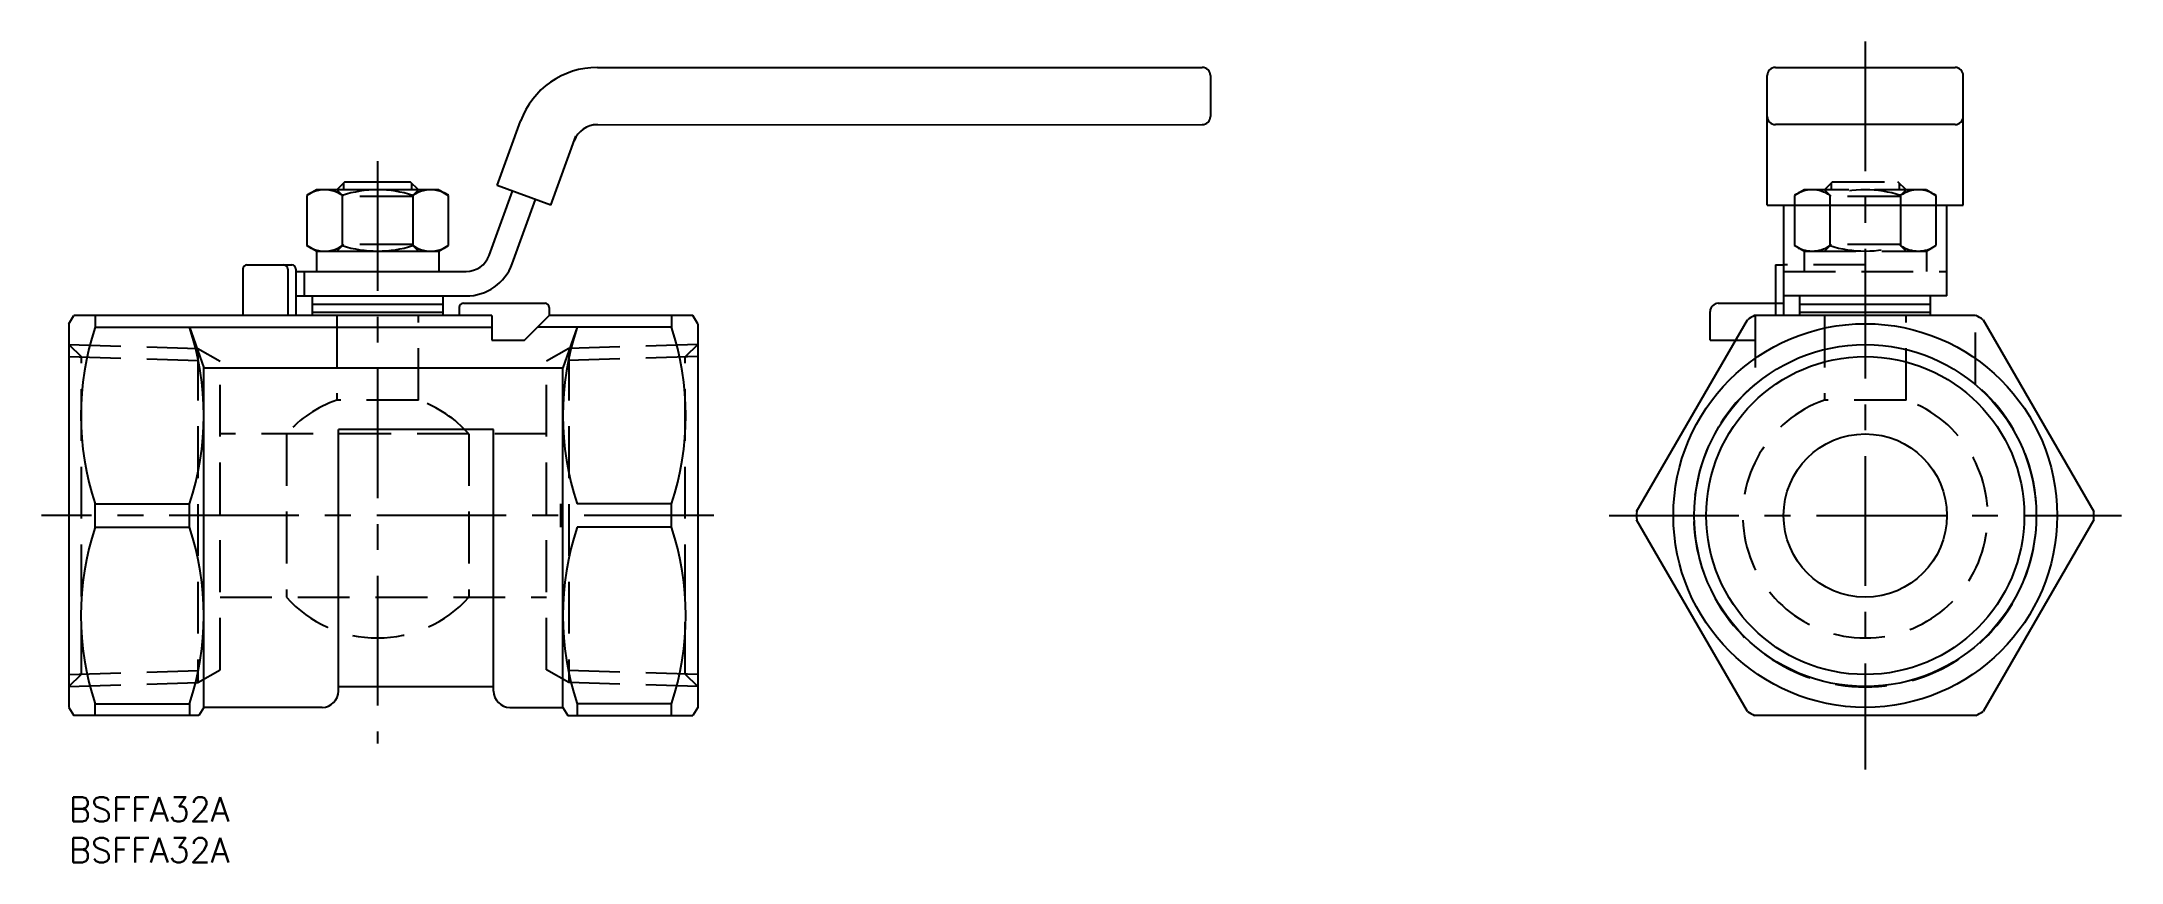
# Model space of a CAD drawing. Extents: x -3 to 251, y -8 to 93.
import ezdxf

# ---------------------------------------------------------------- set-up
doc = ezdxf.new("R2010")
doc.units = 0
doc.header["$LTSCALE"] = 0.5
doc.linetypes.add('CENTER', pattern=[50.8, 31.75, -6.35, 6.35, -6.35])
doc.linetypes.add('DASHED', pattern=[19.05, 12.7, -6.35])
for name, color, linetype in [('MSM_CENTER', 1, 'CENTER'), ('MSM_CONTINUOUS', 7, 'CONTINUOUS'), ('MSM_DASHED', 4, 'DASHED'), ('MSM_NARROW', 5, 'CONTINUOUS'), ('MSM_PART_NUMBER', 7, 'CONTINUOUS')]:
    doc.layers.add(name, color=color, linetype=linetype)
doc.styles.get("Standard").update_dxf_attribs({"font": 'txt.shx', "height": 3, "bigfont": 'bigfont.shx'})

msp = doc.modelspace()

# ---------------------------------------------------------------- linework, layer by layer
at = {"layer": 'MSM_CENTER'}
for p, q in [((220, 92.57), (220, 3.4)), ((37.8, 77.91), (37.8, 6.55)), ((78.96, 34.5), (-3.36, 34.5)), ((188.63, 34.5), (251.37, 34.5))]:
    msp.add_line(p, q, dxfattribs=at)
at = {"layer": 'MSM_CONTINUOUS'}
for p, q in [((64.71, 89.4), (138.8, 89.4)), ((209, 89.4), (231, 89.4)), ((139.8, 88.4), (139.8, 83.4)), ((208, 72.54), (208, 88.4)), ((232, 72.54), (232, 88.4)), ((52.44, 74.94), (55.31, 82.82)), ((64.26, 82.37), (138.8, 82.4)), ((231, 82.4), (209, 82.4)), ((59.02, 72.54), (62.09, 80.97)), ((30.3, 74.4), (29.14, 73.73)), ((45.3, 74.4), (30.3, 74.4)), ((33.8, 75.4), (32.8, 74.4)), ((33.8, 75.4), (41.8, 75.4)), ((42.8, 74.4), (41.8, 75.4)), ((45.3, 74.4), (46.46, 73.73)), ((51.45, 66.37), (54.32, 74.26)), ((59.02, 72.54), (52.44, 74.94)), ((29.14, 73.73), (29.14, 67.57)), ((33.47, 73.73), (33.47, 67.57)), ((42.13, 73.73), (42.13, 67.57)), ((46.46, 73.73), (46.46, 67.57)), ((54.27, 65.35), (57.14, 73.23)), ((208, 72.54), (232, 72.54)), ((210, 72.54), (210, 59)), ((230, 61.4), (230, 72.54)), ((30.3, 66.9), (29.14, 67.57)), ((30.3, 66.9), (30.3, 64.4)), ((30.3, 66.9), (45.3, 66.9)), ((45.3, 66.9), (46.46, 67.57)), ((45.3, 66.9), (45.3, 64.4)), ((21.3, 64.7), (21.3, 59)), ((21.8, 65.2), (27.3, 65.2)), ((26.8, 64.7), (26.8, 59)), ((27.8, 64.7), (27.8, 59)), ((27.8, 64.4), (48.64, 64.4)), ((28.8, 64.4), (28.8, 61.4)), ((209, 65.2), (210, 65.2)), ((209, 65.2), (209, 60.5)), ((27.8, 61.4), (48.64, 61.4)), ((29.8, 61.4), (29.8, 59)), ((45.8, 61.4), (45.8, 59)), ((230, 61.4), (210, 61.4)), ((212, 59), (212, 61.4)), ((228, 59), (228, 61.4)), ((0, 58), (0.58, 59)), ((51.8, 59), (0.58, 59)), ((3.19, 59), (3.19, 57.57)), ((29.8, 60.4), (45.8, 60.4)), ((29.8, 59.4), (45.8, 59.4)), ((47.8, 60), (47.8, 59)), ((48.3, 60.5), (58.3, 60.5)), ((51.8, 59), (51.8, 56)), ((55.8, 56), (58.8, 59)), ((58.8, 60), (58.8, 59)), ((76.42, 59), (58.8, 59)), ((73.81, 59), (73.81, 57.57)), ((77, 58), (76.42, 59)), ((201, 56), (201, 59.5)), ((202, 60.5), (210, 60.5)), ((233.5, 59), (206.44, 59)), ((212, 60.4), (228, 60.4)), ((212, 59.4), (228, 59.4)), ((0, 58), (0, 11)), ((3.19, 57.57), (51.8, 57.57)), ((14.77, 57.57), (16.5, 52.61)), ((73.81, 57.57), (57.37, 57.57)), ((62.23, 57.57), (60.5, 52.61)), ((77, 58), (77, 11)), ((192, 35.01), (205.56, 58.49)), ((234.44, 58.49), (248, 35.01)), ((51.8, 56), (55.8, 56)), ((201, 56), (204.12, 56)), ((16.5, 11), (16.5, 52.61)), ((16.5, 52.61), (60.5, 52.61)), ((60.5, 11), (60.5, 52.61)), ((52, 45.05), (33, 45.05)), ((33, 13), (33, 45.05)), ((52, 13), (52, 45.05)), ((3.19, 33.07), (3.19, 35.93)), ((3.19, 35.93), (14.77, 35.93)), ((14.77, 33.07), (14.77, 35.93)), ((60.23, 33.07), (60.23, 35.93)), ((73.81, 35.93), (62.23, 35.93)), ((73.81, 33.07), (73.81, 35.93)), ((205.56, 10.51), (192, 33.99)), ((248, 33.99), (234.44, 10.51)), ((3.19, 33.07), (14.77, 33.07)), ((73.81, 33.07), (62.23, 33.07)), ((52, 13.5), (33, 13.5)), ((0, 11), (0.58, 10)), ((3.19, 10), (3.19, 11.43)), ((3.19, 11.43), (14.77, 11.43)), ((14.77, 11.43), (14.77, 10)), ((16.5, 11), (15.92, 10)), ((31, 11), (16.5, 11)), ((54, 11), (60.5, 11)), ((60.5, 11), (61.08, 10)), ((73.81, 11.43), (62.23, 11.43)), ((62.23, 11.43), (62.23, 10)), ((73.81, 10), (73.81, 11.43)), ((77, 11), (76.42, 10)), ((15.92, 10), (0.58, 10)), ((61.08, 10), (76.42, 10)), ((233.56, 10), (206.44, 10))]:
    msp.add_line(p, q, dxfattribs=at)
for radius in [23.5, 20.95, 10]:
    msp.add_circle((220, 34.5), radius, dxfattribs=at)
for centre, radius, start, end in [((64.71, 79.4), 10, 90, 160), ((138.8, 88.4), 1, 0, 90), ((209, 88.4), 1, 90, 180), ((231, 88.4), 1, 0, 90), ((64.71, 79.4), 3, 90, 160), ((138.8, 83.4), 1, 270, 0), ((209, 83.4), 1, 180, 270), ((231, 83.4), 1, 270, 0), ((31.3, 70.57), 3.83, 55.6158, 124.3842), ((37.8, 60.07), 14.33, 72.412, 107.588), ((44.3, 70.57), 3.83, 55.6158, 124.3842), ((31.3, 70.73), 3.83, 235.6158, 304.3842), ((37.8, 81.23), 14.33, 252.412, 287.588), ((44.3, 70.73), 3.83, 235.6158, 304.3842), ((48.64, 67.4), 3, 270, 340), ((21.8, 64.7), 0.5, 90, 180), ((26.3, 64.7), 0.5, 0, 90), ((27.3, 64.7), 0.5, 0, 90), ((48.64, 67.4), 6, 270, 340), ((48.3, 60), 0.5, 90, 180), ((58.3, 60), 0.5, 360, 90), ((202, 59.5), 1, 90, 180), ((220, 34.5), 28, 118.955, 121.045), ((220, 34.5), 28, 58.955, 61.045), ((36.1, 46.75), 34.64, 161.8051, 198.1949), ((-18.14, 46.75), 34.64, 341.8051, 18.1949), ((95.14, 46.75), 34.64, 161.8051, 198.1949), ((40.9, 46.75), 34.64, 341.8051, 18.1949), ((220, 34.5), 28, 178.955, 181.045), ((220, 34.5), 28, 358.955, 1.045), ((36.1, 22.25), 34.64, 161.8051, 198.1949), ((-18.14, 22.25), 34.64, 341.8051, 18.1949), ((95.14, 22.25), 34.64, 161.8051, 198.1949), ((40.9, 22.25), 34.64, 341.8051, 18.1949), ((31, 13), 2, 270, 0), ((54, 13), 2, 180, 270), ((220, 34.5), 28, 238.955, 241.045), ((220, 34.5), 28, 298.955, 301.045)]:
    msp.add_arc(centre, radius, start, end, dxfattribs=at)
at = {"layer": 'MSM_DASHED'}
for p, q in [((33.61, 73.59), (32.8, 74.4)), ((42.8, 74.4), (41.99, 73.59)), ((212.5, 74.4), (211.34, 73.73)), ((227.5, 74.4), (212.5, 74.4)), ((216, 75.4), (215, 74.4)), ((215.81, 73.59), (215, 74.4)), ((215.81, 75.21), (215.81, 74.4)), ((216, 75.4), (224, 75.4)), ((225, 74.4), (224, 75.4)), ((224.19, 74.4), (224.19, 75.21)), ((225, 74.4), (224.19, 73.59)), ((227.5, 74.4), (228.66, 73.73)), ((41.99, 73.59), (33.61, 73.59)), ((211.34, 73.73), (211.34, 67.57)), ((215.67, 73.73), (215.67, 67.57)), ((224.19, 73.59), (215.81, 73.59)), ((224.33, 73.73), (224.33, 67.57)), ((228.66, 73.73), (228.66, 67.57)), ((33.61, 67.71), (32.8, 66.9)), ((41.99, 67.71), (33.61, 67.71)), ((42.8, 66.9), (41.99, 67.71)), ((212.5, 66.9), (211.34, 67.57)), ((212.5, 66.9), (212.5, 64.4)), ((212.5, 66.9), (227.5, 66.9)), ((215.81, 67.71), (215, 66.9)), ((224.19, 67.71), (215.81, 67.71)), ((225, 66.9), (224.19, 67.71)), ((227.5, 66.9), (228.66, 67.57)), ((227.5, 66.9), (227.5, 64.4)), ((220, 65.2), (210, 65.2)), ((210, 64.4), (230, 64.4)), ((32.8, 59), (32.8, 48.64)), ((42.8, 48.64), (42.8, 59)), ((206.5, 59), (206.5, 50.59)), ((209, 60.5), (209, 59)), ((215, 59), (215, 48.64)), ((225, 48.64), (225, 59)), ((233.5, 50.59), (233.5, 59)), ((0, 55.45), (1.53, 53.93)), ((0, 55.45), (15.79, 54.96)), ((0, 53.98), (18.5, 53.4)), ((1.53, 15.07), (1.53, 53.93)), ((15.79, 54.96), (15.79, 14.04)), ((15.79, 54.96), (18.5, 53.4)), ((61.21, 54.96), (58.5, 53.4)), ((77, 53.98), (58.5, 53.4)), ((77, 55.45), (61.21, 54.96)), ((61.21, 54.96), (61.21, 14.04)), ((77, 55.45), (75.47, 53.93)), ((75.47, 15.07), (75.47, 53.93)), ((204.12, 56), (206.5, 56)), ((18.5, 15.6), (18.5, 53.4)), ((58.5, 15.6), (58.5, 53.4)), ((42.8, 48.64), (32.8, 48.64)), ((225, 48.64), (215, 48.64)), ((58.5, 44.5), (18.5, 44.5)), ((26.62, 44.5), (26.62, 24.5)), ((48.98, 44.5), (48.98, 24.5)), ((18.5, 24.5), (58.5, 24.5)), ((0, 15.02), (18.5, 15.6)), ((15.79, 14.04), (18.5, 15.6)), ((61.21, 14.04), (58.5, 15.6)), ((77, 15.02), (58.5, 15.6)), ((0, 13.54), (1.53, 15.07)), ((0, 13.54), (15.79, 14.04)), ((77, 13.54), (61.21, 14.04)), ((77, 13.54), (75.47, 15.07))]:
    msp.add_line(p, q, dxfattribs=at)
for centre, radius, start, end in [((213.5, 70.57), 3.83, 55.6158, 124.3842), ((220, 60.07), 14.33, 72.412, 107.588), ((226.5, 70.57), 3.83, 55.6158, 124.3842), ((213.5, 70.73), 3.83, 235.6158, 304.3842), ((220, 81.23), 14.33, 252.412, 287.588), ((226.5, 70.73), 3.83, 235.6158, 304.3842), ((37.8, 34.5), 15, 109.4712, 138.1897), ((37.8, 34.5), 15, 41.8103, 70.5288), ((220, 34.5), 21, 130.0052, 49.9948), ((220, 34.5), 15, 109.4712, 70.5288), ((37.8, 34.5), 15, 221.8103, 318.1897)]:
    msp.add_arc(centre, radius, start, end, dxfattribs=at)
at = {"layer": 'MSM_NARROW'}
for p, q in [((33.61, 75.21), (33.61, 74.4)), ((41.99, 74.4), (41.99, 75.21))]:
    msp.add_line(p, q, dxfattribs=at)
msp.add_circle((220, 34.5), 19.48, dxfattribs=at)

# ---------------------------------------------------------------- texts
at = {"layer": 'MSM_PART_NUMBER'}
for p in [(0, -3), (0, -8)]:
    msp.add_text('BSFFA32A', height=3, dxfattribs=at).set_placement(p)

doc.saveas('drawing.dxf')
